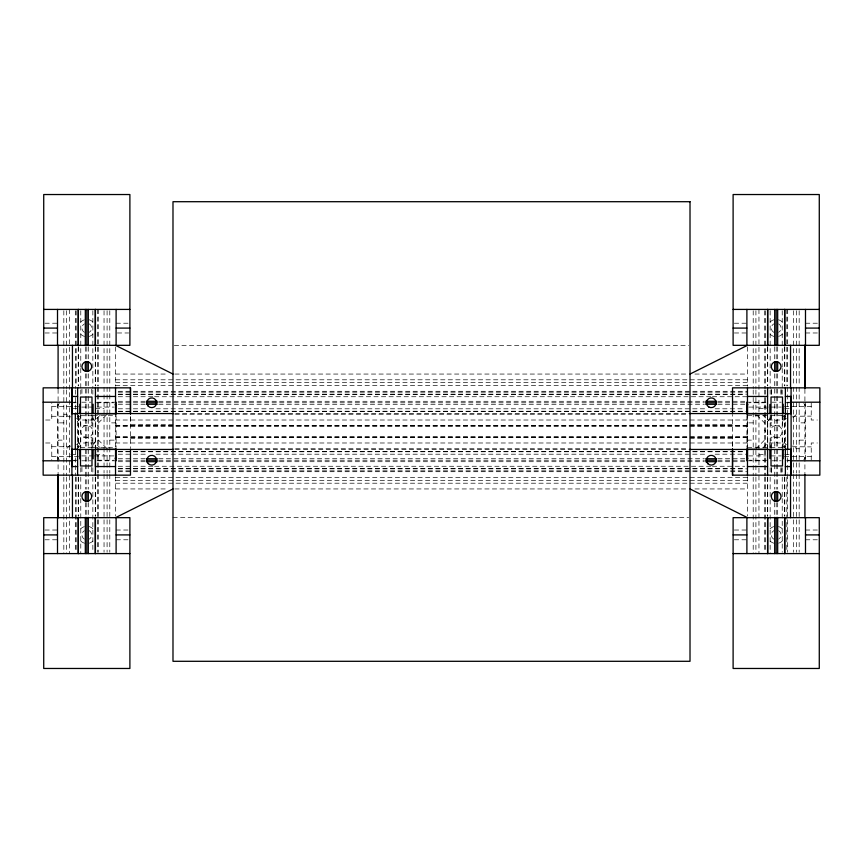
<?xml version="1.0" encoding="UTF-8"?>
<svg xmlns="http://www.w3.org/2000/svg" width="863" height="863" viewBox="0 0 863 863"><rect width="100%" height="100%" fill="white"/><g stroke="black" fill="none" stroke-linecap="round" stroke-linejoin="round"><path stroke-width="0.65" stroke-dasharray="4.32 3.24" d="M747.466 447.875L747.466 415.125M767.574 448.296L767.574 414.704M769.872 448.016L769.872 444.423L767.574 441.554M767.574 421.446L769.872 418.577L769.872 414.984M771.015 448.016L771.015 437.25L782.504 437.25L782.504 448.016M771.015 414.984L771.015 425.75L782.504 425.75L782.504 414.984M771.306 448.016L771.015 440.108M771.306 414.984L771.015 422.892M782.223 448.016L782.504 440.119M782.223 414.984L782.504 422.881M783.086 448.016L783.086 444.423L785.384 441.554M783.086 414.984L783.086 418.577L785.384 421.446M785.384 449.008L785.384 414.704M805.492 459.472L805.492 402.201M811.231 459.936L811.231 442.989L817.39 442.989M811.231 403.064L811.231 420.011L817.39 420.011M58.091 440.982L58.835 440.13L63.83 440.119M115.534 422.018L114.79 422.881L109.795 422.881M747.466 440.982L748.21 440.13L753.205 440.119M804.909 422.018L804.273 422.848L799.17 422.881M98.296 430.011L97.443 431.5L98.296 432.989M764.704 432.989L765.557 431.5L764.704 430.011M77.616 421.446L79.914 418.577L79.914 414.984M95.426 441.554L93.128 444.423L93.128 448.016M70.043 445.222L66.527 448.738L63.83 448.738M99.644 415.61L95.254 420.011L88.306 420.011L86.807 420.874L85.318 420.011L78.371 420.011L76.613 418.253M76.613 444.747L78.371 442.989L85.318 442.989L86.807 442.126L88.306 442.989L95.254 442.989L99.644 447.39M98.296 423.053L107.088 414.262M755.912 448.738L764.704 439.947M786.387 418.253L784.629 420.011L777.682 420.011L776.193 420.874L774.694 420.011L767.746 420.011L763.356 415.61M763.356 447.39L767.746 442.989L774.694 442.989L776.193 442.126L777.682 442.989L784.629 442.989L786.387 444.747M792.957 417.778L796.473 414.262L799.17 414.262M44.973 323.215L57.508 323.215M116.106 323.215L128.641 323.215M734.359 323.215L746.894 323.215M805.492 323.215L818.027 323.215M44.973 332.978L57.508 332.978M117.368 332.978L128.641 332.978M734.359 332.978L746.894 332.978M805.492 332.978L818.027 332.978M174.326 345.329L688.674 345.329M115.534 374.057L168.08 374.057M174.822 374.057L688.178 374.057M694.92 374.057L747.466 374.057M115.534 379.796L747.466 379.796M115.534 382.492L747.466 382.492M115.534 385.545L747.466 385.545M118.231 391.284L747.466 391.284M118.231 392.147L747.466 392.147M118.231 394.154L747.466 394.154M118.231 394.337L744.769 394.337M118.231 396.743L153.258 396.743M154.606 396.743L711.09 396.743M712.428 396.743L747.466 396.743M118.231 401.284L145.178 401.284M158.652 401.284L704.348 401.284M717.822 401.284L744.769 401.284M73.333 402.201L75.976 402.201M81.823 402.201L91.057 402.201M97.077 402.201L114.79 402.201M746.894 402.201L765.923 402.201M771.943 402.201L781.177 402.201M787.024 402.201L789.667 402.201M73.549 402.773L76.073 402.773M96.289 402.773L112.665 402.773A2.869 2.869 0 0 1 113.409 402.87M118.231 402.773L145.178 402.773M158.652 402.773L704.348 402.773M717.822 402.773L744.769 402.773M765.449 402.773L750.335 402.773A2.869 2.869 0 0 0 749.591 402.87M785.664 402.773L789.451 402.773M118.231 404.272L145.178 404.272M158.652 404.272L704.348 404.272M717.822 404.272L744.769 404.272M51.769 406.505L78.576 406.505M784.424 406.505L811.231 406.678M81.769 407.088L91.985 407.088M97.088 407.088L114.218 407.088M748.782 407.088L768.555 407.088M771.015 407.088L781.231 407.088M73.269 408.523L78.199 408.523M95.426 408.523L104.045 408.523M758.955 408.523L767.574 408.523M784.801 408.523L792.191 408.523M118.231 408.803L147.875 408.803M155.955 408.803L707.045 408.803M715.125 408.803L744.769 408.803M118.231 411.22L744.769 411.22M118.231 411.392L747.466 411.392M174.973 413.55L688.027 413.55M63.83 414.262L66.527 414.262L70.043 417.778M174.822 414.262L688.178 414.262M80.496 415.707L91.985 415.707M93.128 415.707L115.534 415.707M747.466 415.707L769.872 415.556M51.769 416.279L70.529 416.279M77.239 416.279L79.914 416.279M785.762 416.279L783.086 416.106M792.471 416.279L811.231 416.106M45.61 420.011L51.769 420.011L51.769 403.075M115.534 420.011L747.466 420.011M63.83 422.881L58.835 422.881L58.091 422.018M91.985 422.892L91.694 414.984M753.205 422.881L748.21 422.881L747.466 422.018M172.988 424.316L130.475 424.316L130.475 415.2L130.475 447.8M690.012 424.316L732.525 424.316M115.534 425.545L747.466 425.502M115.534 425.75L747.466 425.75M115.534 426.613L747.466 426.613M115.534 436.387L747.466 436.387M115.534 437.25L747.466 437.25M115.534 437.498L747.466 437.455M130.475 438.684L172.988 438.684M690.012 438.684L732.525 438.684L732.525 447.8L732.525 415.2M91.985 440.108L91.694 448.016M109.795 440.119L114.79 440.13L115.534 440.982M799.17 440.119L804.165 440.13L804.909 440.982M45.61 442.989L51.769 442.989L51.769 459.936M115.534 442.989L747.466 442.989M51.769 446.721L70.529 446.721M77.239 446.721L79.914 446.721M785.762 446.721L783.086 446.894M792.471 446.721L811.231 446.894M80.496 447.304L91.985 447.304M93.128 447.304L115.534 447.304M747.466 447.293L769.872 447.444M174.822 448.738L688.178 448.738M799.17 448.738L796.473 448.738L792.957 445.222M174.973 449.45L688.027 449.45M118.231 451.608L744.769 451.608M118.231 451.781L744.769 451.781M118.231 454.197L147.875 454.197M155.955 454.197L707.045 454.197M715.125 454.197L747.466 454.197M70.809 454.477L75.728 454.477M95.426 454.477L104.045 454.477M758.955 454.477L766.344 454.477M784.801 454.477L789.731 454.477M81.769 455.912L91.985 455.912M94.445 455.912L114.218 455.912M748.782 455.912L765.913 455.912M771.015 455.912L781.231 455.912M51.769 456.495L78.576 456.495M784.424 456.495L811.231 456.322M118.231 458.728L145.178 458.728M158.652 458.728L704.348 458.728M717.822 458.728L744.769 458.728M73.549 460.227L77.336 460.227M97.551 460.227L112.665 460.227A2.869 2.869 0 0 0 113.409 460.13M118.231 460.227L145.178 460.227M158.652 460.227L704.348 460.227M717.822 460.227L744.769 460.227M766.711 460.227L750.335 460.227A2.869 2.869 0 0 1 749.591 460.13M786.927 460.227L789.451 460.227M73.333 460.799L75.976 460.799M81.823 460.799L91.057 460.799M97.077 460.799L116.106 460.799M748.21 460.799L765.923 460.799M771.943 460.799L781.177 460.799M787.024 460.799L789.667 460.799M118.231 461.716L145.178 461.716M158.652 461.716L704.348 461.716M717.822 461.716L744.769 461.716M118.231 466.257L153.258 466.257M154.606 466.257L711.09 466.257M712.428 466.257L744.769 466.257M118.231 468.663L744.769 468.663M118.231 468.846L747.466 468.846M118.231 470.853L744.769 470.853M118.231 471.716L747.466 471.716M115.534 477.455L747.466 477.455M115.534 480.508L747.466 480.508M115.534 483.204L747.466 483.204M115.534 488.943L168.08 488.943M174.822 488.943L688.178 488.943M694.92 488.943L747.466 488.943M172.988 517.671L688.674 517.671M44.973 530.022L57.508 530.022M116.106 530.022L128.641 530.022M734.359 530.022L746.894 530.022M805.492 530.022L818.027 530.022M44.973 539.785L57.508 539.785M116.106 539.785L128.641 539.785M734.359 539.785L746.894 539.785M805.492 539.785L818.027 539.785M756.786 415.146L764.704 423.053M98.296 439.947L107.088 448.738M95.426 421.446L93.128 418.577L93.128 414.984M77.616 441.554L79.914 444.423L79.914 448.016M804.909 389.148L804.909 473.852M799.17 310.766L799.17 385.89M799.17 387.228L799.17 473.086M799.17 474.423L799.17 552.234M796.473 310.766L796.473 385.89M796.473 387.228L796.473 473.086M796.473 474.423L796.473 552.234M793.421 310.766L793.421 385.89M793.421 387.228L793.421 473.086M793.421 474.423L793.421 552.234M787.682 309.418L787.682 385.89M787.682 387.228L787.682 412.719M787.682 450.281L787.682 473.086M787.682 474.423L787.682 552.234M786.819 309.418L786.819 385.89M786.819 477.11L786.819 552.234M784.801 346.98L784.801 385.89M784.801 415.405L784.801 447.595M784.801 477.11L784.801 516.02M784.629 346.98L784.629 385.89M784.629 415.405L784.629 447.595M784.629 477.11L784.629 516.02M782.504 415.556L771.015 415.556M782.504 447.444L771.015 447.444M782.223 310.766L782.223 367.109M782.223 368.447L782.223 388.577M782.223 389.914L782.223 395.276M782.223 415.405L782.223 447.595M782.223 467.724L782.223 475.772M782.223 477.11L782.223 497.239M782.223 498.577L782.223 552.234M777.682 346.98L777.682 360.4M777.682 373.819L777.682 489.181M777.682 502.6L777.682 516.02M776.193 346.98L776.193 360.4M776.193 373.819L776.193 489.181M776.193 502.6L776.193 516.02M774.694 346.98L774.694 360.4M774.694 373.819L774.694 489.181M774.694 502.6L774.694 516.02M770.152 310.766L770.152 388.577M770.152 389.914L770.152 395.276M770.152 415.405L770.152 447.595M770.152 467.724L770.152 475.772M770.152 477.11L770.152 553.582M767.746 346.98L767.746 385.89M767.746 415.405L767.746 447.595M767.746 477.11L767.746 516.02M767.574 346.98L767.574 385.89M767.574 415.405L767.574 447.595M767.574 477.11L767.574 516.02M765.557 310.766L765.557 388.577M765.557 389.914L765.557 475.772M765.557 477.11L765.557 552.234M764.704 310.766L764.704 388.577M764.704 389.914L764.704 475.772M764.704 477.11L764.704 552.234M758.955 309.418L758.955 553.582M755.912 310.766L755.912 388.577M755.912 389.914L755.912 475.772M755.912 477.11L755.912 553.582M753.205 310.766L753.205 388.577M753.205 389.914L753.205 475.772M753.205 477.11L753.205 553.582M747.466 346.98L747.466 386.257M747.466 414.909L747.466 448.738M747.466 476.743L747.466 516.02M746.894 415.524L746.894 447.476M116.106 415.524L116.106 447.476M115.534 346.98L115.534 386.257M115.534 412.471L115.534 450.529M115.534 476.743L115.534 516.02M109.795 310.766L109.795 385.89M109.795 387.228L109.795 473.086M109.795 474.423L109.795 552.234M107.088 310.766L107.088 385.89M107.088 387.228L107.088 473.086M107.088 474.423L107.088 552.234M104.045 310.766L104.045 385.89M104.045 387.228L104.045 473.086M104.045 474.423L104.045 552.234M98.296 309.418L98.296 385.89M98.296 387.228L98.296 473.086M98.296 474.423L98.296 552.234M97.443 309.418L97.443 385.89M97.443 387.228L97.443 473.086M97.443 474.423L97.443 552.234M95.426 346.98L95.426 385.89M95.426 414.704L95.426 448.296M95.426 477.11L95.426 516.02M95.254 346.98L95.254 385.89M95.254 415.405L95.254 447.595M95.254 477.11L95.254 516.02M92.848 310.766L92.848 388.577M92.848 389.914L92.848 395.276M92.848 415.405L92.848 447.595M92.848 467.724L92.848 475.772M92.848 477.11L92.848 552.234M91.985 414.984L91.985 425.75L80.496 425.75L80.496 414.984M91.985 448.016L91.985 437.25L80.496 437.25L80.496 448.016M91.694 389.148L91.694 395.675M91.694 467.325L91.694 473.852M88.306 346.98L88.306 360.4M88.306 373.819L88.306 489.181M88.306 502.6L88.306 516.02M86.807 346.98L86.807 360.4M86.807 373.819L86.807 489.181M86.807 502.6L86.807 516.02M85.318 346.98L85.318 360.4M85.318 373.819L85.318 489.181M85.318 502.6L85.318 516.02M81.931 389.148L81.931 395.675M81.931 467.325L81.931 473.852M80.777 310.766L80.777 367.109M80.777 368.447L80.777 388.577M80.777 389.914L80.777 395.276M80.777 414.984L80.777 448.016M80.777 467.724L80.777 475.772M80.777 477.11L80.777 497.239M80.777 498.577L80.777 553.582M78.371 346.98L78.371 385.89M78.371 415.405L78.371 447.595M78.371 477.11L78.371 516.02M78.199 346.98L78.199 385.89M78.199 415.405L78.199 447.595M78.199 477.11L78.199 516.02M77.616 413.992L77.616 448.296M76.181 310.766L76.181 385.89M76.181 477.11L76.181 552.234M75.318 310.766L75.318 388.577M75.318 389.914L75.318 412.719M75.318 450.281L75.318 475.772M75.318 477.11L75.318 552.234M69.579 309.418L69.579 553.582M66.527 310.766L66.527 388.577M66.527 389.914L66.527 475.772M66.527 477.11L66.527 553.582M63.83 310.766L63.83 388.577M63.83 389.914L63.83 475.772M63.83 477.11L63.83 553.582M58.091 389.148L58.091 473.852M57.508 403.528L57.508 460.799M778.631 530.68A4.887 4.887 0 0 1 778.631 539.138M773.744 539.138A4.887 4.887 0 0 1 773.744 530.68M782.288 541.004A8.619 8.619 0 0 1 778.415 543.226M773.96 543.226A8.619 8.619 0 0 1 768.728 539.213M770.098 528.814A8.619 8.619 0 0 1 773.96 526.581M778.415 526.581A8.619 8.619 0 0 1 782.288 528.814M778.631 323.862A4.887 4.887 0 0 1 778.631 332.32M773.744 332.32A4.887 4.887 0 0 1 773.744 323.862M782.288 334.186A8.619 8.619 0 0 1 778.415 336.419M773.96 336.419A8.619 8.619 0 0 1 770.098 334.186M770.098 321.996A8.619 8.619 0 0 1 773.96 319.774M778.415 319.774A8.619 8.619 0 0 1 783.647 323.787M89.256 530.68A4.887 4.887 0 0 1 89.256 539.138M84.369 539.138A4.887 4.887 0 0 1 84.369 530.68M92.902 541.004A8.619 8.619 0 0 1 89.04 543.226M84.585 543.226A8.619 8.619 0 0 1 79.353 539.213M80.712 528.814A8.619 8.619 0 0 1 84.585 526.581M89.04 526.581A8.619 8.619 0 0 1 92.902 528.814M89.256 323.862A4.887 4.887 0 0 1 89.256 332.32M84.369 332.32A4.887 4.887 0 0 1 84.369 323.862M92.902 334.186A8.619 8.619 0 0 1 89.04 336.419M84.585 336.419A8.619 8.619 0 0 1 80.712 334.186M80.712 321.996A8.619 8.619 0 0 1 84.585 319.774M89.04 319.774A8.619 8.619 0 0 1 94.272 323.787M58.091 405.653A2.869 2.869 0 0 1 59.213 403.366M59.213 459.634A2.869 2.869 0 0 1 58.091 457.347M803.787 403.366A2.869 2.869 0 0 1 804.909 405.653M804.909 457.347A2.869 2.869 0 0 1 803.787 459.634M771.306 467.325L771.306 473.852L771.306 467.325M771.306 389.148L771.306 395.675L771.306 389.148M781.069 467.325L781.069 473.852L781.069 467.325M781.069 389.148L781.069 395.675L781.069 389.148M83.797 436.721A6.03 6.03 0 0 0 92.848 431.5A6.03 6.03 0 0 0 83.797 426.279A6.03 6.03 0 0 0 83.797 436.721M773.172 436.721A6.03 6.03 0 0 0 782.223 431.5A6.03 6.03 0 0 0 773.172 426.279A6.03 6.03 0 0 0 773.172 436.721"/><path stroke-width="1.29" d="M58.091 475.157L58.091 517.671L58.091 474.585M130.475 387.843L130.475 413.895L130.475 387.843L43.15 387.843L43.15 475.157L130.475 475.157L130.475 449.105M732.525 475.157L732.525 449.105L732.525 475.157L819.85 475.157L819.85 387.843L732.525 387.843L732.525 413.895M747.466 475.157L747.466 448.814M747.466 414.186L747.466 387.843M767.574 475.157L767.574 449.008M767.574 413.992L767.574 387.843M769.872 449.45L769.872 458.544M769.872 413.55L769.872 404.456M771.015 449.127L771.015 465.966L782.504 465.966L782.504 449.127M771.015 413.873L771.015 397.034L782.504 397.034L782.504 413.873M783.086 458.792L783.086 449.752M783.086 413.248L783.086 404.208M785.384 475.157L785.384 449.008M785.384 413.992L785.384 387.843M791.08 387.843L791.123 475.157L791.123 449.31L785.384 449.31M804.909 387.843L804.909 345.329L804.909 388.415M71.92 475.157L71.92 387.843L71.877 413.69L77.616 413.69M172.988 488.943L115.534 517.671L43.722 517.671L43.722 668.469L129.892 668.469L129.892 517.671L116.106 517.671L116.106 553.582M690.012 374.057L747.466 345.329L819.278 345.329L819.278 194.531L733.108 194.531L733.108 345.329L746.894 345.329L746.894 309.418M43.722 309.418L129.892 309.418M733.108 309.418L819.278 309.418M43.722 328.091L57.508 328.091M116.106 328.091L129.892 328.091M733.108 328.091L746.894 328.091M805.492 328.091L819.278 328.091M71.92 396.451L77.616 396.451M95.426 396.451L115.534 396.451M747.466 396.451L767.574 396.451M785.384 396.451L791.08 396.451L791.123 413.69L785.384 413.69M146.527 401.284L157.303 401.284M705.697 401.284L716.473 401.284M43.15 402.201L71.877 402.201M791.123 402.201L819.85 402.201M146.527 402.773L157.303 402.773M705.697 402.773L716.473 402.773M146.527 404.272L157.303 404.272M705.697 404.272L716.473 404.272M173.625 413.55L75.318 413.55L75.318 449.45L173.625 449.45M689.375 413.55L787.682 413.55L787.682 449.45L689.375 449.45M95.426 413.69L115.534 413.69M747.466 413.69L767.574 413.69M77.616 449.31L71.877 449.31L71.92 466.549L77.616 466.549M115.534 449.31L95.426 449.31L95.426 466.549L115.534 466.549M747.466 449.31L767.574 449.31M146.527 458.728L157.303 458.728M705.697 458.728L716.473 458.728M146.527 460.227L157.303 460.227M705.697 460.227L716.473 460.227M43.15 460.799L71.877 460.799M791.123 460.799L819.85 460.799M146.527 461.716L157.303 461.716M705.697 461.716L716.473 461.716M747.466 466.549L767.574 466.549M785.384 466.549L791.08 466.549M43.722 534.909L57.508 534.909M116.106 534.909L129.892 534.909M733.108 534.909L746.894 534.909M805.492 534.909L819.278 534.909M43.722 553.582L129.892 553.582M733.108 553.582L819.278 553.582M690.012 488.943L747.466 517.671L819.278 517.671L819.278 668.469L733.108 668.469L733.108 517.671L746.894 517.671L746.894 553.582M172.988 374.057L115.534 345.329L43.722 345.329L43.722 194.531L129.892 194.531L129.892 345.329L116.106 345.329L116.106 309.418M805.492 309.418L805.492 345.329M805.492 517.671L805.492 553.582M804.909 474.585L804.909 517.671M790.551 345.329L790.551 387.843M790.551 475.157L790.551 517.671M784.801 309.418L784.801 345.642M784.801 517.358L784.801 553.582M784.629 309.418L784.629 345.642M784.629 517.358L784.629 553.582M777.682 309.418L777.682 345.642M777.682 361.737L777.682 371.133M777.682 491.867L777.682 501.263M777.682 517.358L777.682 553.582M776.193 309.418L776.193 345.642M776.193 361.737L776.193 371.133M776.193 491.867L776.193 501.263M776.193 517.358L776.193 553.582M774.694 309.418L774.694 345.642M774.694 361.737L774.694 371.133M774.694 491.867L774.694 501.263M774.694 517.358L774.694 553.582M767.746 309.418L767.746 345.642M767.746 517.358L767.746 553.582M767.574 309.418L767.574 345.642M767.574 517.358L767.574 553.582M747.466 413.204L747.466 405.653A2.869 2.869 0 0 1 747.854 404.208M747.466 449.796L747.466 457.347A2.869 2.869 0 0 0 747.854 458.792M746.894 402.201L746.894 414.186M746.894 448.814L746.894 460.799M116.106 402.201L116.106 414.186M116.106 448.814L116.106 460.799M115.534 387.843L115.534 414.186M115.534 448.814L115.534 475.157M95.426 309.418L95.426 345.642M95.426 387.843L95.426 413.992M95.426 449.008L95.426 475.157M95.426 517.358L95.426 553.582M95.254 309.418L95.254 345.642M95.254 517.358L95.254 553.582M93.128 404.208L93.128 413.55M93.128 449.45L93.128 458.792M91.985 413.873L91.985 397.034L80.496 397.034L80.496 413.873M91.985 449.127L91.985 465.966L80.496 465.966L80.496 449.127M88.306 309.418L88.306 345.642M88.306 361.737L88.306 371.133M88.306 491.867L88.306 501.263M88.306 517.358L88.306 553.582M86.807 309.418L86.807 345.642M86.807 361.737L86.807 371.133M86.807 491.867L86.807 501.263M86.807 517.358L86.807 553.582M85.318 309.418L85.318 345.642M85.318 361.737L85.318 371.133M85.318 491.867L85.318 501.263M85.318 517.358L85.318 553.582M79.914 404.208L79.914 413.248M79.914 449.752L79.914 458.792M78.371 309.418L78.371 345.642M78.371 517.358L78.371 553.582M78.199 309.418L78.199 345.642M78.199 517.358L78.199 553.582M77.616 387.843L77.616 413.992M77.616 449.008L77.616 475.157M72.449 345.329L72.449 387.843M72.449 475.157L72.449 517.671M58.091 345.329L58.091 388.415M57.508 309.418L57.508 345.329M57.508 517.671L57.508 553.582M115.146 404.208A2.869 2.869 0 0 1 115.534 405.653M115.534 457.347A2.869 2.869 0 0 1 115.146 458.792M690.012 201.705L172.988 201.705L172.988 661.295L690.012 661.295L690.012 201.705M83.355 370.033A4.887 4.887 0 0 0 91.532 367.843A4.887 4.887 0 0 0 85.545 361.867A4.887 4.887 0 0 0 83.355 370.033M83.355 499.871A4.887 4.887 0 0 0 91.532 497.681A4.887 4.887 0 0 0 85.545 491.705A4.887 4.887 0 0 0 83.355 499.871M148.274 463.679A4.887 4.887 0 0 0 156.44 461.489A4.887 4.887 0 0 0 150.464 455.502A4.887 4.887 0 0 0 148.274 463.679M148.274 406.225A4.887 4.887 0 0 0 156.44 404.035A4.887 4.887 0 0 0 150.464 398.059A4.887 4.887 0 0 0 148.274 406.225M773.744 500.648A4.887 4.887 0 0 0 781.069 496.419A4.887 4.887 0 0 0 773.744 492.19A4.887 4.887 0 0 0 773.744 500.648M773.744 370.81A4.887 4.887 0 0 0 781.069 366.581A4.887 4.887 0 0 0 773.744 362.352A4.887 4.887 0 0 0 773.744 370.81M708.836 407.002A4.887 4.887 0 0 0 716.161 402.773A4.887 4.887 0 0 0 708.836 398.544A4.887 4.887 0 0 0 708.836 407.002M707.822 463.679A4.887 4.887 0 0 0 715.988 461.489A4.887 4.887 0 0 0 710.012 455.502A4.887 4.887 0 0 0 707.822 463.679"/></g></svg>
